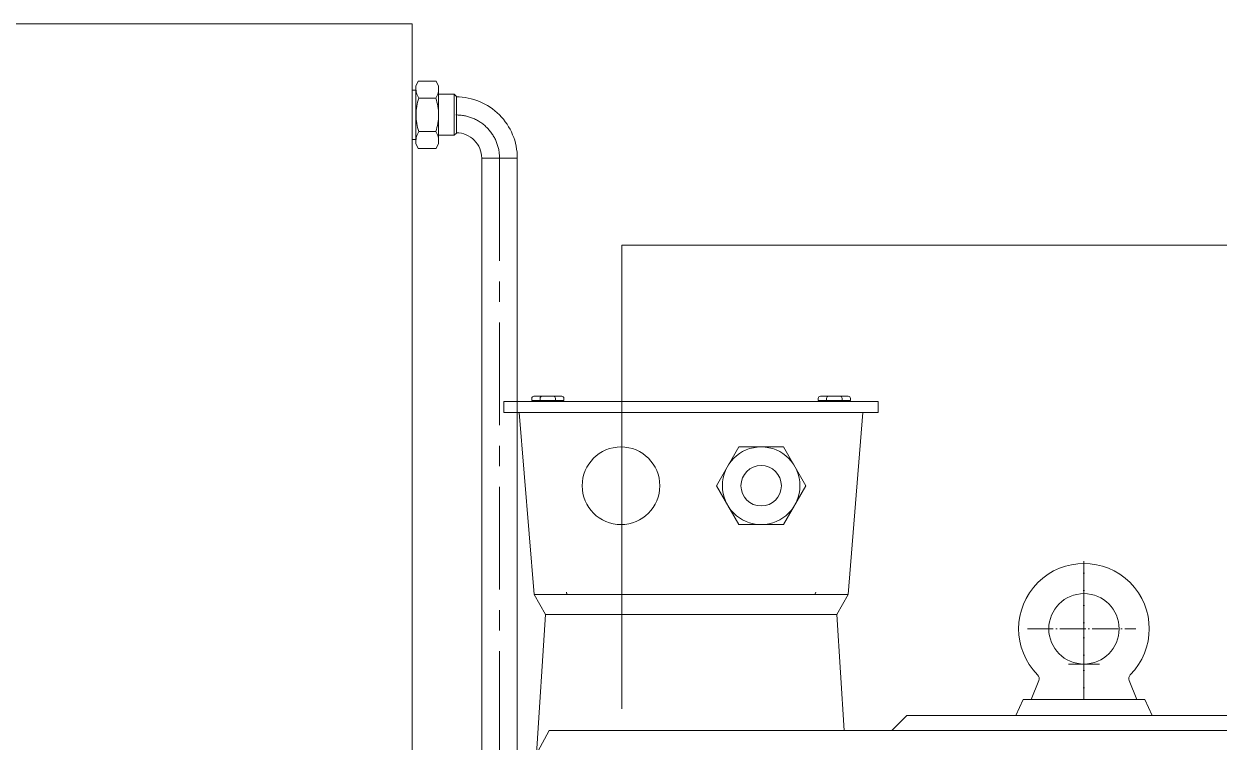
# Model space of a CAD drawing. Header units: inches. Extents: x 0 to 22015, y 0 to 16774.
# Drawn here: x 18741 to 19849, y 9775 to 10441 of the extents above; entities that cross this region are included whole.
import ezdxf

# ---------------------------------------------------------------- set-up
doc = ezdxf.new("R2010")
doc.units = ezdxf.units.IN
doc.header["$MEASUREMENT"] = 0
doc.linetypes.add('ACAD_ISO04W100', pattern=[30, 24, -3, 0, -3])
doc.linetypes.add('CENTER', pattern=[50.8, 31.75, -6.35, 6.35, -6.35])
for name, color, linetype, lineweight in [('CAXA0', 7, 'Continuous', 5), ('CAXA1', 5, 'CENTER', 5), ('图层1', 1, 'ACAD_ISO04W100', 5)]:
    doc.layers.add(name, color=color, linetype=linetype, lineweight=lineweight)

msp = doc.modelspace()

# ---------------------------------------------------------------- linework, layer by layer
at = {"layer": 'CAXA0', "color": 7, "linetype": 'Continuous', "lineweight": 5}
for p, q in [((18394.78, 10440.54), (19100.78, 10440.54)), ((19100.78, 10440.54), (19100.78, 9686.23)), ((19104.28, 10382.73), (19106.47, 10387.41)), ((19106.47, 10387.41), (19123.1, 10387.41)), ((19125.28, 10382.73), (19123.1, 10387.41)), ((19100.78, 10379.13), (19104.34, 10379.13)), ((19104.28, 10356.23), (19104.28, 10382.73)), ((19125.28, 10382.73), (19125.28, 10356.23)), ((19139.78, 10375.23), (19125.28, 10375.23)), ((19141.78, 10373.23), (19139.78, 10375.23)), ((19139.78, 10375.23), (19139.78, 10356.23)), ((19141.78, 10373.23), (19139.78, 10375.23)), ((19107.04, 10371.81), (19122.58, 10371.81)), ((19141.78, 10373.23), (19141.78, 10339.23)), ((19104.28, 10356.23), (19104.28, 10329.73)), ((19125.28, 10329.73), (19125.28, 10356.23)), ((19139.78, 10337.23), (19139.78, 10356.23)), ((19107.04, 10340.64), (19122.58, 10340.64)), ((19100.78, 10333.33), (19104.34, 10333.33)), ((19104.28, 10329.73), (19106.47, 10325.05)), ((19125.28, 10329.73), (19123.1, 10325.05)), ((19139.78, 10337.23), (19125.28, 10337.23)), ((19141.78, 10339.23), (19139.78, 10337.23)), ((19106.47, 10325.05), (19123.1, 10325.05)), ((19165.28, 10316.09), (19198.29, 10316.09)), ((19165.29, 9263.2), (19165.29, 10316.09)), ((19198.29, 9263.2), (19198.29, 10316.09)), ((20095.29, 10235.25), (19295.29, 10235.25)), ((19295.29, 10235.25), (19295.29, 9805.25))]:
    msp.add_line(p, q, dxfattribs=at)
for centre, radius, start, end in [((19116.95, 10379.61), 12.6, 182.19467, 218.2078), ((19112.68, 10379.61), 12.6, 321.7922, 0), ((19150.69, 10356.23), 46.35, 160.34783, 180), ((19078.94, 10356.23), 46.35, 0.00225, 19.65441), ((19141.52, 10316.09), 56.76, 0, 90.0005), ((19150.69, 10356.23), 46.35, 180.00225, 199.65441), ((19078.94, 10356.23), 46.35, 340.34783, 0), ((19116.95, 10332.84), 12.6, 141.7922, 177.80533), ((19112.68, 10332.84), 12.6, 0, 38.2078), ((19141.79, 10316.09), 23.5, 0, 90.00122)]:
    msp.add_arc(centre, radius, start, end, dxfattribs=at)
at = {"layer": 'CAXA1', "linetype": 'CENTER', "lineweight": 5, "ltscale": 3}
msp.add_line((19181.78, 10316.09), (19181.78, 9256.2), dxfattribs=at)
msp.add_arc((19141.79, 10316.09), 40, 0, 90.60226, dxfattribs=at)
at = {"layer": '图层1', "color": 7, "linetype": 'ByBlock', "lineweight": 5}
for p, q in [((19185.9, 10090.26), (19359.4, 10090.26)), ((19185.9, 10090.26), (19185.9, 10080.26)), ((19211.68, 10093.26), (19211.68, 10091.3)), ((19211.68, 10091.3), (19241.43, 10091.3)), ((19213.68, 10095.26), (19221.45, 10095.26)), ((19216.3, 10091.3), (19216.3, 10090.26)), ((19219.45, 10093.26), (19219.45, 10091.3)), ((19226.56, 10095.26), (19221.45, 10095.26)), ((19226.56, 10095.26), (19231.66, 10095.26)), ((19239.43, 10095.26), (19231.66, 10095.26)), ((19233.66, 10093.26), (19233.66, 10091.3)), ((19236.81, 10091.3), (19236.81, 10090.26)), ((19241.43, 10093.26), (19241.43, 10091.3)), ((19532.9, 10090.26), (19359.4, 10090.26)), ((19477.38, 10093.26), (19477.38, 10091.3)), ((19507.13, 10091.3), (19477.38, 10091.3)), ((19479.38, 10095.26), (19487.14, 10095.26)), ((19482, 10091.3), (19482, 10090.26)), ((19485.14, 10093.26), (19485.14, 10091.3)), ((19492.25, 10095.26), (19487.14, 10095.26)), ((19492.25, 10095.26), (19497.36, 10095.26)), ((19505.13, 10095.26), (19497.36, 10095.26)), ((19499.36, 10093.26), (19499.36, 10091.3)), ((19502.51, 10091.3), (19502.51, 10090.26)), ((19507.13, 10093.26), (19507.13, 10091.3)), ((19532.9, 10090.26), (19532.9, 10080.26)), ((19185.9, 10080.26), (19359.4, 10080.26)), ((19200.09, 10080.26), (19213.84, 9911.46)), ((19532.9, 10080.26), (19359.4, 10080.26)), ((19518.72, 10080.26), (19504.96, 9911.46)), ((19213.84, 9911.46), (19359.4, 9911.46)), ((19213.84, 9911.46), (19224.27, 9892.74)), ((19504.96, 9911.46), (19359.4, 9911.46)), ((19504.96, 9911.46), (19494.54, 9892.74)), ((19224.27, 9892.74), (19216.13, 9763.78)), ((19224.27, 9892.74), (19359.4, 9892.74)), ((19494.54, 9892.74), (19359.4, 9892.74)), ((19494.54, 9892.74), (19501.32, 9785.26)), ((19723.74, 9846.92), (19709.26, 9846.92)), ((19723.74, 9846.92), (19738.21, 9846.92)), ((19681.86, 9831.52), (19674.86, 9813.99)), ((19765.62, 9831.52), (19772.61, 9813.99)), ((19667.43, 9813.99), (19660.41, 9799.26)), ((19723.74, 9813.99), (19667.43, 9813.99)), ((19723.74, 9813.99), (19780.04, 9813.99)), ((19780.04, 9813.99), (19787.06, 9799.26)), ((19559.62, 9799.26), (19545.6, 9785.26)), ((19681.31, 9799.26), (19559.62, 9799.26)), ((19681.31, 9799.26), (20017.67, 9799.26)), ((19186.71, 9709.31), (19227.73, 9785.26)), ((20017.67, 9785.26), (19227.73, 9785.26))]:
    msp.add_line(p, q, dxfattribs=at)
at = {"layer": '图层1', "color": 7, "lineweight": 5}
for p, q in [((19723.74, 9942.21), (19723.74, 9813.99)), ((19723.74, 9813.99), (19723.74, 9942.21)), ((19671.27, 9879.56), (19771.68, 9879.56))]:
    msp.add_line(p, q, dxfattribs=at)
at = {"layer": '图层1', "color": 7, "linetype": 'ByBlock', "lineweight": 5}
msp.add_lwpolyline([(19445.19, 9976.26), (19465.97, 10012.26), (19445.19, 10048.26), (19403.62, 10048.26), (19382.84, 10012.26), (19403.62, 9976.26)], close=True, dxfattribs=at)
for centre, radius in [((19294.4, 10012.26), 36), ((19424.4, 10012.26), 36), ((19424.4, 10012.26), 18.75), ((19723.74, 9879.56), 32.64)]:
    msp.add_circle(centre, radius, dxfattribs=at)
for centre, radius, start, end in [((19213.68, 10093.26), 2, 90, 180), ((19221.45, 10093.26), 2, 90, 180), ((19231.66, 10093.26), 2, 0, 90), ((19239.43, 10093.26), 2, 0, 90), ((19479.38, 10093.26), 2, 90, 180), ((19487.14, 10093.26), 2, 90, 180), ((19497.36, 10093.26), 2, 0, 90), ((19505.13, 10093.26), 2, 0, 90), ((19723.74, 9879.56), 60.56, 315.20867, 224.79133), ((19245.76, 9913.46), 2, 180, 270), ((19473.05, 9913.46), 2, 270, 0), ((19677.21, 9833.37), 5, 338.24617, 44.79133), ((19770.26, 9833.37), 5, 135.20867, 201.75383)]:
    msp.add_arc(centre, radius, start, end, dxfattribs=at)

doc.saveas('drawing.dxf')
